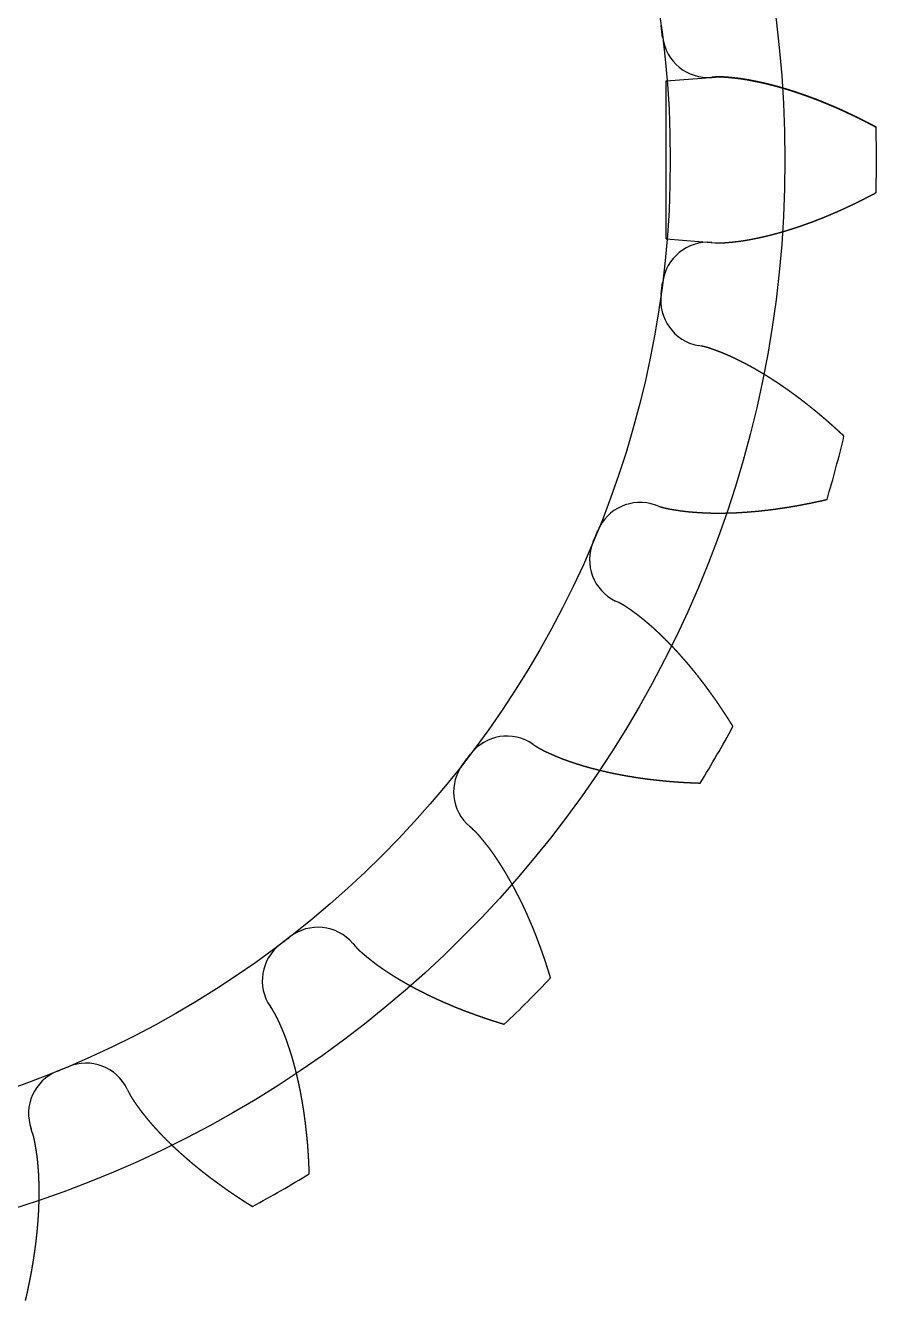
# Model space of a CAD drawing. Header units: millimetres. Extents: x -13 to 13, y -13 to 13.
# Drawn here: x 3.71 to 13, y -12.46 to 1.47 of the extents above; entities that cross this region are included whole.
import ezdxf

# ---------------------------------------------------------------- set-up
doc = ezdxf.new("R2010")
doc.units = ezdxf.units.MM
doc.header["$MEASUREMENT"] = 0
for name, color, linetype in [('aasdasdasd v1_Sketch1', 7, 'Continuous'), ('Spur Gear (24 teeth)_Sketch1', 7, 'Continuous'), ('Spur Gear (24 teeth)_Sketch2', 7, 'Continuous'), ('Spur Gear (24 teeth)_Sketch3', 7, 'Continuous')]:
    doc.layers.add(name, color=color, linetype=linetype)

# ---------------------------------------------------------------- blocks, each defined once
blk = doc.blocks.new('SpurGear(24teeth)')
at = {"layer": 'Spur Gear (24 teeth)_Sketch1'}
blk.add_circle((0, 0), 1.0749, dxfattribs=at)
at = {"layer": 'Spur Gear (24 teeth)_Sketch2'}
for p, q in [((1.0705, 0.0863), (1.124, 0.0905)), ((1.0705, -0.0863), (1.0705, 0.0863)), ((1.0705, -0.0863), (1.124, -0.0905))]:
    blk.add_line(p, q, dxfattribs=at)
blk.add_arc((0, 0), 1.3, 358.4232, 1.5768, dxfattribs=at)
for points in [[(1.124, 0.0905), (1.1245, 0.0906), (1.1255, 0.0906), (1.127, 0.0907), (1.129, 0.0907), (1.1315, 0.0906), (1.134, 0.0905), (1.1366, 0.0903), (1.1391, 0.0901), (1.1416, 0.0898), (1.1441, 0.0896), (1.1466, 0.0893), (1.1492, 0.089), (1.1517, 0.0887), (1.1542, 0.0883), (1.1567, 0.0879), (1.1593, 0.0875), (1.1618, 0.087), (1.1643, 0.0865), (1.1668, 0.086), (1.1694, 0.0855), (1.1719, 0.085), (1.1744, 0.0844), (1.177, 0.0839), (1.1795, 0.0833), (1.182, 0.0827), (1.1845, 0.082), (1.1871, 0.0814), (1.1896, 0.0807), (1.1921, 0.08), (1.1946, 0.0793), (1.1971, 0.0786), (1.1997, 0.0778), (1.2022, 0.0771), (1.2047, 0.0763), (1.2072, 0.0755), (1.2098, 0.0747), (1.2123, 0.0739), (1.2148, 0.073), (1.2173, 0.0722), (1.2198, 0.0713), (1.2223, 0.0704), (1.2248, 0.0695), (1.2274, 0.0686), (1.2299, 0.0676), (1.2324, 0.0667), (1.2349, 0.0657), (1.2374, 0.0648), (1.2399, 0.0638), (1.2424, 0.0628), (1.2449, 0.0617), (1.2474, 0.0607), (1.2499, 0.0596), (1.2524, 0.0586), (1.2549, 0.0575), (1.2574, 0.0564), (1.2599, 0.0553), (1.2624, 0.0542), (1.2649, 0.053), (1.2673, 0.0519), (1.2698, 0.0507), (1.2723, 0.0496), (1.2748, 0.0484), (1.2773, 0.0472), (1.2798, 0.046), (1.2822, 0.0447), (1.2847, 0.0435), (1.2872, 0.0422), (1.2896, 0.041), (1.2921, 0.0397), (1.2946, 0.0384), (1.2966, 0.0374), (1.298, 0.0366), (1.299, 0.036), (1.2995, 0.0358)], [(1.124, -0.0905), (1.1245, -0.0906), (1.1255, -0.0906), (1.127, -0.0907), (1.129, -0.0907), (1.1315, -0.0906), (1.134, -0.0905), (1.1366, -0.0903), (1.1391, -0.0901), (1.1416, -0.0898), (1.1441, -0.0896), (1.1466, -0.0893), (1.1492, -0.089), (1.1517, -0.0887), (1.1542, -0.0883), (1.1567, -0.0879), (1.1593, -0.0875), (1.1618, -0.087), (1.1643, -0.0865), (1.1668, -0.086), (1.1694, -0.0855), (1.1719, -0.085), (1.1744, -0.0844), (1.177, -0.0839), (1.1795, -0.0833), (1.182, -0.0827), (1.1845, -0.082), (1.1871, -0.0814), (1.1896, -0.0807), (1.1921, -0.08), (1.1946, -0.0793), (1.1971, -0.0786), (1.1997, -0.0778), (1.2022, -0.0771), (1.2047, -0.0763), (1.2072, -0.0755), (1.2098, -0.0747), (1.2123, -0.0739), (1.2148, -0.073), (1.2173, -0.0722), (1.2198, -0.0713), (1.2223, -0.0704), (1.2248, -0.0695), (1.2274, -0.0686), (1.2299, -0.0676), (1.2324, -0.0667), (1.2349, -0.0657), (1.2374, -0.0648), (1.2399, -0.0638), (1.2424, -0.0628), (1.2449, -0.0617), (1.2474, -0.0607), (1.2499, -0.0596), (1.2524, -0.0586), (1.2549, -0.0575), (1.2574, -0.0564), (1.2599, -0.0553), (1.2624, -0.0542), (1.2649, -0.053), (1.2673, -0.0519), (1.2698, -0.0507), (1.2723, -0.0496), (1.2748, -0.0484), (1.2773, -0.0472), (1.2798, -0.046), (1.2822, -0.0447), (1.2847, -0.0435), (1.2872, -0.0422), (1.2896, -0.041), (1.2921, -0.0397), (1.2946, -0.0384), (1.2966, -0.0374), (1.298, -0.0366), (1.299, -0.036), (1.2995, -0.0358)]]:
    blk.add_open_spline(points, degree=5, dxfattribs=at)
at = {"layer": 'Spur Gear (24 teeth)_Sketch3'}
blk.add_circle((0, 0), 1.2, dxfattribs=at)
blk = doc.blocks.new('engrenagemv1')
blk.add_blockref('SpurGear(24teeth)', (0, 0))

msp = doc.modelspace()

# ---------------------------------------------------------------- linework, layer by layer
at = {"layer": 'aasdasdasd v1_Sketch1'}
for p, q in [((11.24, 0.905, 12.7), (11.201, 0.902, 12.7)), ((11.24, 0.905, 12.7), (11.201, 0.902, 12.7)), ((11.201, -0.902, 12.7), (11.24, -0.905, 12.7)), ((11.201, -0.902, 12.7), (11.24, -0.905, 12.7)), ((11.091, -2.035, 12.7), (11.053, -2.028, 12.7)), ((11.091, -2.035, 12.7), (11.053, -2.028, 12.7)), ((10.586, -3.77, 12.7), (10.623, -3.783, 12.7)), ((10.586, -3.77, 12.7), (10.623, -3.783, 12.7)), ((10.187, -4.836, 12.7), (10.151, -4.819, 12.7)), ((10.187, -4.836, 12.7), (10.151, -4.819, 12.7)), ((9.249, -6.382, 12.7), (9.281, -6.404, 12.7)), ((9.249, -6.382, 12.7), (9.281, -6.404, 12.7)), ((8.588, -7.308, 12.7), (8.558, -7.283, 12.7)), ((8.588, -7.308, 12.7), (8.558, -7.283, 12.7)), ((7.283, -8.558, 12.7), (7.308, -8.588, 12.7)), ((7.283, -8.558, 12.7), (7.308, -8.588, 12.7)), ((6.404, -9.281, 12.7), (6.382, -9.249, 12.7)), ((6.404, -9.281, 12.7), (6.382, -9.249, 12.7)), ((4.819, -10.151, 12.7), (4.836, -10.187, 12.7)), ((4.819, -10.151, 12.7), (4.836, -10.187, 12.7)), ((3.783, -10.623, 12.7), (3.77, -10.586, 12.7)), ((3.783, -10.623, 12.7), (3.77, -10.586, 12.7))]:
    msp.add_line(p, q, dxfattribs=at)
for centre, radius, start, end in [((0, 0, 12.7), 10.749, 7.1518, 7.8482), ((0, 0, 12.7), 10.749, 7.1518, 7.8482), ((11.162, 1.4, 12.7), 0.5, 187.1518, 274.5186), ((11.162, 1.4, 12.7), 0.5, 187.1518, 274.5186), ((0, 0, 12.7), 13, 358.4232, 1.5768), ((0, 0, 12.7), 13, 358.4232, 1.5768), ((11.162, -1.4, 12.7), 0.5, 85.4814, 172.8482), ((11.162, -1.4, 12.7), 0.5, 85.4814, 172.8482), ((0, 0, 12.7), 10.749, 352.1518, 352.8482), ((0, 0, 12.7), 10.749, 352.1518, 352.8482), ((11.144, -1.536, 12.7), 0.5, 172.1518, 259.5186), ((11.144, -1.536, 12.7), 0.5, 172.1518, 259.5186), ((0, 0, 12.7), 13, 343.4232, 346.5768), ((0, 0, 12.7), 13, 343.4232, 346.5768), ((10.419, -4.242, 12.7), 0.5, 70.4814, 157.8482), ((10.419, -4.242, 12.7), 0.5, 70.4814, 157.8482), ((10.367, -4.368, 12.7), 0.5, 157.1518, 244.5186), ((10.367, -4.368, 12.7), 0.5, 157.1518, 244.5186), ((0, 0, 12.7), 10.749, 337.1518, 337.8482), ((0, 0, 12.7), 10.749, 337.1518, 337.8482), ((0, 0, 12.7), 13, 328.4232, 331.5768), ((0, 0, 12.7), 13, 328.4232, 331.5768), ((8.966, -6.794, 12.7), 0.5, 55.4814, 142.8482), ((8.966, -6.794, 12.7), 0.5, 55.4814, 142.8482), ((0, 0, 12.7), 10.749, 322.1518, 322.8482), ((0, 0, 12.7), 10.749, 322.1518, 322.8482), ((8.883, -6.902, 12.7), 0.5, 142.1518, 229.5186), ((8.883, -6.902, 12.7), 0.5, 142.1518, 229.5186), ((0, 0, 12.7), 10.749, 307.1518, 307.8482), ((0, 0, 12.7), 10.749, 307.1518, 307.8482), ((6.902, -8.883, 12.7), 0.5, 40.4814, 127.8482), ((6.902, -8.883, 12.7), 0.5, 40.4814, 127.8482), ((6.794, -8.966, 12.7), 0.5, 127.1518, 214.5186), ((6.794, -8.966, 12.7), 0.5, 127.1518, 214.5186), ((0, 0, 12.7), 13, 313.4232, 316.5768), ((0, 0, 12.7), 13, 313.4232, 316.5768), ((4.368, -10.367, 12.7), 0.5, 25.4814, 112.8482), ((4.368, -10.367, 12.7), 0.5, 25.4814, 112.8482), ((4.242, -10.419, 12.7), 0.5, 112.1518, 199.5186), ((4.242, -10.419, 12.7), 0.5, 112.1518, 199.5186), ((0, 0, 12.7), 10.749, 292.1518, 292.8482), ((0, 0, 12.7), 10.749, 292.1518, 292.8482), ((0, 0, 12.7), 13, 298.4232, 301.5768), ((0, 0, 12.7), 13, 298.4232, 301.5768)]:
    msp.add_arc(centre, radius, start, end, dxfattribs=at)
for points in [[(12.995, 0.358, 12.7), (12.99, 0.36, 12.7), (12.98, 0.366, 12.7), (12.966, 0.374, 12.7), (12.946, 0.384, 12.7), (12.921, 0.397, 12.7), (12.896, 0.41, 12.7), (12.872, 0.422, 12.7), (12.847, 0.435, 12.7), (12.822, 0.447, 12.7), (12.798, 0.46, 12.7), (12.773, 0.472, 12.7), (12.748, 0.484, 12.7), (12.723, 0.496, 12.7), (12.698, 0.507, 12.7), (12.673, 0.519, 12.7), (12.649, 0.53, 12.7), (12.624, 0.542, 12.7), (12.599, 0.553, 12.7), (12.574, 0.564, 12.7), (12.549, 0.575, 12.7), (12.524, 0.586, 12.7), (12.499, 0.596, 12.7), (12.474, 0.607, 12.7), (12.449, 0.617, 12.7), (12.424, 0.628, 12.7), (12.399, 0.638, 12.7), (12.374, 0.648, 12.7), (12.349, 0.657, 12.7), (12.324, 0.667, 12.7), (12.299, 0.676, 12.7), (12.274, 0.686, 12.7), (12.248, 0.695, 12.7), (12.223, 0.704, 12.7), (12.198, 0.713, 12.7), (12.173, 0.722, 12.7), (12.148, 0.73, 12.7), (12.123, 0.739, 12.7), (12.098, 0.747, 12.7), (12.072, 0.755, 12.7), (12.047, 0.763, 12.7), (12.022, 0.771, 12.7), (11.997, 0.778, 12.7), (11.971, 0.786, 12.7), (11.946, 0.793, 12.7), (11.921, 0.8, 12.7), (11.896, 0.807, 12.7), (11.871, 0.814, 12.7), (11.845, 0.82, 12.7), (11.82, 0.827, 12.7), (11.795, 0.833, 12.7), (11.77, 0.839, 12.7), (11.744, 0.844, 12.7), (11.719, 0.85, 12.7), (11.694, 0.855, 12.7), (11.668, 0.86, 12.7), (11.643, 0.865, 12.7), (11.618, 0.87, 12.7), (11.593, 0.875, 12.7), (11.567, 0.879, 12.7), (11.542, 0.883, 12.7), (11.517, 0.887, 12.7), (11.492, 0.89, 12.7), (11.466, 0.893, 12.7), (11.441, 0.896, 12.7), (11.416, 0.898, 12.7), (11.391, 0.901, 12.7), (11.366, 0.903, 12.7), (11.34, 0.905, 12.7), (11.315, 0.906, 12.7), (11.29, 0.907, 12.7), (11.27, 0.907, 12.7), (11.255, 0.906, 12.7), (11.245, 0.906, 12.7), (11.24, 0.905, 12.7)], [(12.995, 0.358, 12.7), (12.99, 0.36, 12.7), (12.98, 0.366, 12.7), (12.966, 0.374, 12.7), (12.946, 0.384, 12.7), (12.921, 0.397, 12.7), (12.896, 0.41, 12.7), (12.872, 0.422, 12.7), (12.847, 0.435, 12.7), (12.822, 0.447, 12.7), (12.798, 0.46, 12.7), (12.773, 0.472, 12.7), (12.748, 0.484, 12.7), (12.723, 0.496, 12.7), (12.698, 0.507, 12.7), (12.673, 0.519, 12.7), (12.649, 0.53, 12.7), (12.624, 0.542, 12.7), (12.599, 0.553, 12.7), (12.574, 0.564, 12.7), (12.549, 0.575, 12.7), (12.524, 0.586, 12.7), (12.499, 0.596, 12.7), (12.474, 0.607, 12.7), (12.449, 0.617, 12.7), (12.424, 0.628, 12.7), (12.399, 0.638, 12.7), (12.374, 0.648, 12.7), (12.349, 0.657, 12.7), (12.324, 0.667, 12.7), (12.299, 0.676, 12.7), (12.274, 0.686, 12.7), (12.248, 0.695, 12.7), (12.223, 0.704, 12.7), (12.198, 0.713, 12.7), (12.173, 0.722, 12.7), (12.148, 0.73, 12.7), (12.123, 0.739, 12.7), (12.098, 0.747, 12.7), (12.072, 0.755, 12.7), (12.047, 0.763, 12.7), (12.022, 0.771, 12.7), (11.997, 0.778, 12.7), (11.971, 0.786, 12.7), (11.946, 0.793, 12.7), (11.921, 0.8, 12.7), (11.896, 0.807, 12.7), (11.871, 0.814, 12.7), (11.845, 0.82, 12.7), (11.82, 0.827, 12.7), (11.795, 0.833, 12.7), (11.77, 0.839, 12.7), (11.744, 0.844, 12.7), (11.719, 0.85, 12.7), (11.694, 0.855, 12.7), (11.668, 0.86, 12.7), (11.643, 0.865, 12.7), (11.618, 0.87, 12.7), (11.593, 0.875, 12.7), (11.567, 0.879, 12.7), (11.542, 0.883, 12.7), (11.517, 0.887, 12.7), (11.492, 0.89, 12.7), (11.466, 0.893, 12.7), (11.441, 0.896, 12.7), (11.416, 0.898, 12.7), (11.391, 0.901, 12.7), (11.366, 0.903, 12.7), (11.34, 0.905, 12.7), (11.315, 0.906, 12.7), (11.29, 0.907, 12.7), (11.27, 0.907, 12.7), (11.255, 0.906, 12.7), (11.245, 0.906, 12.7), (11.24, 0.905, 12.7)], [(11.24, -0.905, 12.7), (11.245, -0.906, 12.7), (11.255, -0.906, 12.7), (11.27, -0.907, 12.7), (11.29, -0.907, 12.7), (11.315, -0.906, 12.7), (11.34, -0.905, 12.7), (11.366, -0.903, 12.7), (11.391, -0.901, 12.7), (11.416, -0.898, 12.7), (11.441, -0.896, 12.7), (11.466, -0.893, 12.7), (11.492, -0.89, 12.7), (11.517, -0.887, 12.7), (11.542, -0.883, 12.7), (11.567, -0.879, 12.7), (11.593, -0.875, 12.7), (11.618, -0.87, 12.7), (11.643, -0.865, 12.7), (11.668, -0.86, 12.7), (11.694, -0.855, 12.7), (11.719, -0.85, 12.7), (11.744, -0.844, 12.7), (11.77, -0.839, 12.7), (11.795, -0.833, 12.7), (11.82, -0.827, 12.7), (11.845, -0.82, 12.7), (11.871, -0.814, 12.7), (11.896, -0.807, 12.7), (11.921, -0.8, 12.7), (11.946, -0.793, 12.7), (11.971, -0.786, 12.7), (11.997, -0.778, 12.7), (12.022, -0.771, 12.7), (12.047, -0.763, 12.7), (12.072, -0.755, 12.7), (12.098, -0.747, 12.7), (12.123, -0.739, 12.7), (12.148, -0.73, 12.7), (12.173, -0.722, 12.7), (12.198, -0.713, 12.7), (12.223, -0.704, 12.7), (12.248, -0.695, 12.7), (12.274, -0.686, 12.7), (12.299, -0.676, 12.7), (12.324, -0.667, 12.7), (12.349, -0.657, 12.7), (12.374, -0.648, 12.7), (12.399, -0.638, 12.7), (12.424, -0.628, 12.7), (12.449, -0.617, 12.7), (12.474, -0.607, 12.7), (12.499, -0.596, 12.7), (12.524, -0.586, 12.7), (12.549, -0.575, 12.7), (12.574, -0.564, 12.7), (12.599, -0.553, 12.7), (12.624, -0.542, 12.7), (12.649, -0.53, 12.7), (12.673, -0.519, 12.7), (12.698, -0.507, 12.7), (12.723, -0.496, 12.7), (12.748, -0.484, 12.7), (12.773, -0.472, 12.7), (12.798, -0.46, 12.7), (12.822, -0.447, 12.7), (12.847, -0.435, 12.7), (12.872, -0.422, 12.7), (12.896, -0.41, 12.7), (12.921, -0.397, 12.7), (12.946, -0.384, 12.7), (12.966, -0.374, 12.7), (12.98, -0.366, 12.7), (12.99, -0.36, 12.7), (12.995, -0.358, 12.7)], [(11.24, -0.905, 12.7), (11.245, -0.906, 12.7), (11.255, -0.906, 12.7), (11.27, -0.907, 12.7), (11.29, -0.907, 12.7), (11.315, -0.906, 12.7), (11.34, -0.905, 12.7), (11.366, -0.903, 12.7), (11.391, -0.901, 12.7), (11.416, -0.898, 12.7), (11.441, -0.896, 12.7), (11.466, -0.893, 12.7), (11.492, -0.89, 12.7), (11.517, -0.887, 12.7), (11.542, -0.883, 12.7), (11.567, -0.879, 12.7), (11.593, -0.875, 12.7), (11.618, -0.87, 12.7), (11.643, -0.865, 12.7), (11.668, -0.86, 12.7), (11.694, -0.855, 12.7), (11.719, -0.85, 12.7), (11.744, -0.844, 12.7), (11.77, -0.839, 12.7), (11.795, -0.833, 12.7), (11.82, -0.827, 12.7), (11.845, -0.82, 12.7), (11.871, -0.814, 12.7), (11.896, -0.807, 12.7), (11.921, -0.8, 12.7), (11.946, -0.793, 12.7), (11.971, -0.786, 12.7), (11.997, -0.778, 12.7), (12.022, -0.771, 12.7), (12.047, -0.763, 12.7), (12.072, -0.755, 12.7), (12.098, -0.747, 12.7), (12.123, -0.739, 12.7), (12.148, -0.73, 12.7), (12.173, -0.722, 12.7), (12.198, -0.713, 12.7), (12.223, -0.704, 12.7), (12.248, -0.695, 12.7), (12.274, -0.686, 12.7), (12.299, -0.676, 12.7), (12.324, -0.667, 12.7), (12.349, -0.657, 12.7), (12.374, -0.648, 12.7), (12.399, -0.638, 12.7), (12.424, -0.628, 12.7), (12.449, -0.617, 12.7), (12.474, -0.607, 12.7), (12.499, -0.596, 12.7), (12.524, -0.586, 12.7), (12.549, -0.575, 12.7), (12.574, -0.564, 12.7), (12.599, -0.553, 12.7), (12.624, -0.542, 12.7), (12.649, -0.53, 12.7), (12.673, -0.519, 12.7), (12.698, -0.507, 12.7), (12.723, -0.496, 12.7), (12.748, -0.484, 12.7), (12.773, -0.472, 12.7), (12.798, -0.46, 12.7), (12.822, -0.447, 12.7), (12.847, -0.435, 12.7), (12.872, -0.422, 12.7), (12.896, -0.41, 12.7), (12.921, -0.397, 12.7), (12.946, -0.384, 12.7), (12.966, -0.374, 12.7), (12.98, -0.366, 12.7), (12.99, -0.36, 12.7), (12.995, -0.358, 12.7)], [(12.645, -3.018, 12.7), (12.641, -3.014, 12.7), (12.633, -3.006, 12.7), (12.62, -2.995, 12.7), (12.604, -2.98, 12.7), (12.584, -2.961, 12.7), (12.563, -2.942, 12.7), (12.542, -2.924, 12.7), (12.522, -2.905, 12.7), (12.501, -2.887, 12.7), (12.48, -2.868, 12.7), (12.46, -2.85, 12.7), (12.439, -2.832, 12.7), (12.418, -2.814, 12.7), (12.397, -2.797, 12.7), (12.376, -2.779, 12.7), (12.355, -2.761, 12.7), (12.334, -2.744, 12.7), (12.313, -2.727, 12.7), (12.291, -2.71, 12.7), (12.27, -2.693, 12.7), (12.249, -2.676, 12.7), (12.227, -2.659, 12.7), (12.206, -2.642, 12.7), (12.185, -2.626, 12.7), (12.163, -2.609, 12.7), (12.141, -2.593, 12.7), (12.12, -2.577, 12.7), (12.098, -2.561, 12.7), (12.076, -2.545, 12.7), (12.055, -2.53, 12.7), (12.033, -2.514, 12.7), (12.011, -2.499, 12.7), (11.989, -2.484, 12.7), (11.967, -2.468, 12.7), (11.945, -2.454, 12.7), (11.923, -2.439, 12.7), (11.901, -2.424, 12.7), (11.879, -2.41, 12.7), (11.856, -2.395, 12.7), (11.834, -2.381, 12.7), (11.812, -2.367, 12.7), (11.789, -2.353, 12.7), (11.767, -2.34, 12.7), (11.744, -2.326, 12.7), (11.722, -2.313, 12.7), (11.699, -2.299, 12.7), (11.677, -2.286, 12.7), (11.654, -2.274, 12.7), (11.631, -2.261, 12.7), (11.608, -2.248, 12.7), (11.586, -2.236, 12.7), (11.563, -2.224, 12.7), (11.54, -2.212, 12.7), (11.517, -2.201, 12.7), (11.494, -2.189, 12.7), (11.47, -2.178, 12.7), (11.447, -2.167, 12.7), (11.424, -2.156, 12.7), (11.401, -2.145, 12.7), (11.377, -2.135, 12.7), (11.354, -2.124, 12.7), (11.33, -2.115, 12.7), (11.307, -2.105, 12.7), (11.283, -2.096, 12.7), (11.259, -2.087, 12.7), (11.236, -2.078, 12.7), (11.212, -2.07, 12.7), (11.188, -2.061, 12.7), (11.164, -2.053, 12.7), (11.14, -2.046, 12.7), (11.121, -2.041, 12.7), (11.106, -2.038, 12.7), (11.096, -2.036, 12.7), (11.091, -2.035, 12.7)], [(12.645, -3.018, 12.7), (12.641, -3.014, 12.7), (12.633, -3.006, 12.7), (12.62, -2.995, 12.7), (12.604, -2.98, 12.7), (12.584, -2.961, 12.7), (12.563, -2.942, 12.7), (12.542, -2.924, 12.7), (12.522, -2.905, 12.7), (12.501, -2.887, 12.7), (12.48, -2.868, 12.7), (12.46, -2.85, 12.7), (12.439, -2.832, 12.7), (12.418, -2.814, 12.7), (12.397, -2.797, 12.7), (12.376, -2.779, 12.7), (12.355, -2.761, 12.7), (12.334, -2.744, 12.7), (12.313, -2.727, 12.7), (12.291, -2.71, 12.7), (12.27, -2.693, 12.7), (12.249, -2.676, 12.7), (12.227, -2.659, 12.7), (12.206, -2.642, 12.7), (12.185, -2.626, 12.7), (12.163, -2.609, 12.7), (12.141, -2.593, 12.7), (12.12, -2.577, 12.7), (12.098, -2.561, 12.7), (12.076, -2.545, 12.7), (12.055, -2.53, 12.7), (12.033, -2.514, 12.7), (12.011, -2.499, 12.7), (11.989, -2.484, 12.7), (11.967, -2.468, 12.7), (11.945, -2.454, 12.7), (11.923, -2.439, 12.7), (11.901, -2.424, 12.7), (11.879, -2.41, 12.7), (11.856, -2.395, 12.7), (11.834, -2.381, 12.7), (11.812, -2.367, 12.7), (11.789, -2.353, 12.7), (11.767, -2.34, 12.7), (11.744, -2.326, 12.7), (11.722, -2.313, 12.7), (11.699, -2.299, 12.7), (11.677, -2.286, 12.7), (11.654, -2.274, 12.7), (11.631, -2.261, 12.7), (11.608, -2.248, 12.7), (11.586, -2.236, 12.7), (11.563, -2.224, 12.7), (11.54, -2.212, 12.7), (11.517, -2.201, 12.7), (11.494, -2.189, 12.7), (11.47, -2.178, 12.7), (11.447, -2.167, 12.7), (11.424, -2.156, 12.7), (11.401, -2.145, 12.7), (11.377, -2.135, 12.7), (11.354, -2.124, 12.7), (11.33, -2.115, 12.7), (11.307, -2.105, 12.7), (11.283, -2.096, 12.7), (11.259, -2.087, 12.7), (11.236, -2.078, 12.7), (11.212, -2.07, 12.7), (11.188, -2.061, 12.7), (11.164, -2.053, 12.7), (11.14, -2.046, 12.7), (11.121, -2.041, 12.7), (11.106, -2.038, 12.7), (11.096, -2.036, 12.7), (11.091, -2.035, 12.7)], [(10.623, -3.783, 12.7), (10.627, -3.785, 12.7), (10.637, -3.788, 12.7), (10.651, -3.793, 12.7), (10.671, -3.798, 12.7), (10.695, -3.804, 12.7), (10.72, -3.809, 12.7), (10.745, -3.814, 12.7), (10.77, -3.818, 12.7), (10.794, -3.822, 12.7), (10.82, -3.826, 12.7), (10.845, -3.83, 12.7), (10.87, -3.834, 12.7), (10.895, -3.837, 12.7), (10.92, -3.84, 12.7), (10.946, -3.843, 12.7), (10.971, -3.845, 12.7), (10.997, -3.847, 12.7), (11.023, -3.849, 12.7), (11.048, -3.851, 12.7), (11.074, -3.853, 12.7), (11.1, -3.854, 12.7), (11.126, -3.855, 12.7), (11.151, -3.856, 12.7), (11.177, -3.857, 12.7), (11.203, -3.858, 12.7), (11.229, -3.858, 12.7), (11.255, -3.858, 12.7), (11.282, -3.858, 12.7), (11.308, -3.858, 12.7), (11.334, -3.858, 12.7), (11.36, -3.857, 12.7), (11.386, -3.857, 12.7), (11.413, -3.856, 12.7), (11.439, -3.855, 12.7), (11.466, -3.854, 12.7), (11.492, -3.853, 12.7), (11.518, -3.851, 12.7), (11.545, -3.849, 12.7), (11.571, -3.848, 12.7), (11.598, -3.846, 12.7), (11.625, -3.844, 12.7), (11.651, -3.841, 12.7), (11.678, -3.839, 12.7), (11.704, -3.837, 12.7), (11.731, -3.834, 12.7), (11.758, -3.831, 12.7), (11.785, -3.828, 12.7), (11.811, -3.825, 12.7), (11.838, -3.822, 12.7), (11.865, -3.818, 12.7), (11.892, -3.815, 12.7), (11.919, -3.811, 12.7), (11.946, -3.807, 12.7), (11.973, -3.803, 12.7), (11.999, -3.799, 12.7), (12.026, -3.795, 12.7), (12.053, -3.791, 12.7), (12.08, -3.786, 12.7), (12.107, -3.781, 12.7), (12.134, -3.777, 12.7), (12.161, -3.772, 12.7), (12.188, -3.767, 12.7), (12.215, -3.761, 12.7), (12.243, -3.756, 12.7), (12.27, -3.751, 12.7), (12.297, -3.745, 12.7), (12.324, -3.739, 12.7), (12.351, -3.734, 12.7), (12.378, -3.728, 12.7), (12.405, -3.722, 12.7), (12.427, -3.717, 12.7), (12.443, -3.713, 12.7), (12.454, -3.71, 12.7), (12.46, -3.709, 12.7)], [(10.623, -3.783, 12.7), (10.627, -3.785, 12.7), (10.637, -3.788, 12.7), (10.651, -3.793, 12.7), (10.671, -3.798, 12.7), (10.695, -3.804, 12.7), (10.72, -3.809, 12.7), (10.745, -3.814, 12.7), (10.77, -3.818, 12.7), (10.794, -3.822, 12.7), (10.82, -3.826, 12.7), (10.845, -3.83, 12.7), (10.87, -3.834, 12.7), (10.895, -3.837, 12.7), (10.92, -3.84, 12.7), (10.946, -3.843, 12.7), (10.971, -3.845, 12.7), (10.997, -3.847, 12.7), (11.023, -3.849, 12.7), (11.048, -3.851, 12.7), (11.074, -3.853, 12.7), (11.1, -3.854, 12.7), (11.126, -3.855, 12.7), (11.151, -3.856, 12.7), (11.177, -3.857, 12.7), (11.203, -3.858, 12.7), (11.229, -3.858, 12.7), (11.255, -3.858, 12.7), (11.282, -3.858, 12.7), (11.308, -3.858, 12.7), (11.334, -3.858, 12.7), (11.36, -3.857, 12.7), (11.386, -3.857, 12.7), (11.413, -3.856, 12.7), (11.439, -3.855, 12.7), (11.466, -3.854, 12.7), (11.492, -3.853, 12.7), (11.518, -3.851, 12.7), (11.545, -3.849, 12.7), (11.571, -3.848, 12.7), (11.598, -3.846, 12.7), (11.625, -3.844, 12.7), (11.651, -3.841, 12.7), (11.678, -3.839, 12.7), (11.704, -3.837, 12.7), (11.731, -3.834, 12.7), (11.758, -3.831, 12.7), (11.785, -3.828, 12.7), (11.811, -3.825, 12.7), (11.838, -3.822, 12.7), (11.865, -3.818, 12.7), (11.892, -3.815, 12.7), (11.919, -3.811, 12.7), (11.946, -3.807, 12.7), (11.973, -3.803, 12.7), (11.999, -3.799, 12.7), (12.026, -3.795, 12.7), (12.053, -3.791, 12.7), (12.08, -3.786, 12.7), (12.107, -3.781, 12.7), (12.134, -3.777, 12.7), (12.161, -3.772, 12.7), (12.188, -3.767, 12.7), (12.215, -3.761, 12.7), (12.243, -3.756, 12.7), (12.27, -3.751, 12.7), (12.297, -3.745, 12.7), (12.324, -3.739, 12.7), (12.351, -3.734, 12.7), (12.378, -3.728, 12.7), (12.405, -3.722, 12.7), (12.427, -3.717, 12.7), (12.443, -3.713, 12.7), (12.454, -3.71, 12.7), (12.46, -3.709, 12.7)], [(11.433, -6.188, 12.7), (11.43, -6.183, 12.7), (11.424, -6.173, 12.7), (11.415, -6.159, 12.7), (11.403, -6.14, 12.7), (11.389, -6.117, 12.7), (11.374, -6.093, 12.7), (11.358, -6.07, 12.7), (11.343, -6.047, 12.7), (11.328, -6.024, 12.7), (11.313, -6.001, 12.7), (11.297, -5.978, 12.7), (11.282, -5.955, 12.7), (11.266, -5.932, 12.7), (11.251, -5.91, 12.7), (11.235, -5.887, 12.7), (11.219, -5.865, 12.7), (11.203, -5.843, 12.7), (11.187, -5.821, 12.7), (11.171, -5.798, 12.7), (11.155, -5.777, 12.7), (11.139, -5.755, 12.7), (11.123, -5.733, 12.7), (11.106, -5.711, 12.7), (11.09, -5.69, 12.7), (11.073, -5.669, 12.7), (11.057, -5.647, 12.7), (11.04, -5.626, 12.7), (11.023, -5.605, 12.7), (11.006, -5.584, 12.7), (10.989, -5.563, 12.7), (10.972, -5.543, 12.7), (10.955, -5.522, 12.7), (10.938, -5.502, 12.7), (10.92, -5.482, 12.7), (10.903, -5.462, 12.7), (10.885, -5.442, 12.7), (10.868, -5.422, 12.7), (10.85, -5.402, 12.7), (10.832, -5.382, 12.7), (10.815, -5.363, 12.7), (10.797, -5.344, 12.7), (10.779, -5.324, 12.7), (10.76, -5.305, 12.7), (10.742, -5.286, 12.7), (10.724, -5.268, 12.7), (10.706, -5.249, 12.7), (10.687, -5.231, 12.7), (10.668, -5.212, 12.7), (10.65, -5.194, 12.7), (10.631, -5.176, 12.7), (10.612, -5.159, 12.7), (10.593, -5.141, 12.7), (10.574, -5.123, 12.7), (10.555, -5.106, 12.7), (10.535, -5.089, 12.7), (10.516, -5.072, 12.7), (10.496, -5.056, 12.7), (10.477, -5.039, 12.7), (10.457, -5.023, 12.7), (10.437, -5.007, 12.7), (10.417, -4.991, 12.7), (10.397, -4.975, 12.7), (10.377, -4.96, 12.7), (10.356, -4.945, 12.7), (10.336, -4.93, 12.7), (10.315, -4.915, 12.7), (10.294, -4.901, 12.7), (10.273, -4.887, 12.7), (10.252, -4.873, 12.7), (10.231, -4.86, 12.7), (10.214, -4.85, 12.7), (10.2, -4.843, 12.7), (10.191, -4.838, 12.7), (10.187, -4.836, 12.7)], [(11.433, -6.188, 12.7), (11.43, -6.183, 12.7), (11.424, -6.173, 12.7), (11.415, -6.159, 12.7), (11.403, -6.14, 12.7), (11.389, -6.117, 12.7), (11.374, -6.093, 12.7), (11.358, -6.07, 12.7), (11.343, -6.047, 12.7), (11.328, -6.024, 12.7), (11.313, -6.001, 12.7), (11.297, -5.978, 12.7), (11.282, -5.955, 12.7), (11.266, -5.932, 12.7), (11.251, -5.91, 12.7), (11.235, -5.887, 12.7), (11.219, -5.865, 12.7), (11.203, -5.843, 12.7), (11.187, -5.821, 12.7), (11.171, -5.798, 12.7), (11.155, -5.777, 12.7), (11.139, -5.755, 12.7), (11.123, -5.733, 12.7), (11.106, -5.711, 12.7), (11.09, -5.69, 12.7), (11.073, -5.669, 12.7), (11.057, -5.647, 12.7), (11.04, -5.626, 12.7), (11.023, -5.605, 12.7), (11.006, -5.584, 12.7), (10.989, -5.563, 12.7), (10.972, -5.543, 12.7), (10.955, -5.522, 12.7), (10.938, -5.502, 12.7), (10.92, -5.482, 12.7), (10.903, -5.462, 12.7), (10.885, -5.442, 12.7), (10.868, -5.422, 12.7), (10.85, -5.402, 12.7), (10.832, -5.382, 12.7), (10.815, -5.363, 12.7), (10.797, -5.344, 12.7), (10.779, -5.324, 12.7), (10.76, -5.305, 12.7), (10.742, -5.286, 12.7), (10.724, -5.268, 12.7), (10.706, -5.249, 12.7), (10.687, -5.231, 12.7), (10.668, -5.212, 12.7), (10.65, -5.194, 12.7), (10.631, -5.176, 12.7), (10.612, -5.159, 12.7), (10.593, -5.141, 12.7), (10.574, -5.123, 12.7), (10.555, -5.106, 12.7), (10.535, -5.089, 12.7), (10.516, -5.072, 12.7), (10.496, -5.056, 12.7), (10.477, -5.039, 12.7), (10.457, -5.023, 12.7), (10.437, -5.007, 12.7), (10.417, -4.991, 12.7), (10.397, -4.975, 12.7), (10.377, -4.96, 12.7), (10.356, -4.945, 12.7), (10.336, -4.93, 12.7), (10.315, -4.915, 12.7), (10.294, -4.901, 12.7), (10.273, -4.887, 12.7), (10.252, -4.873, 12.7), (10.231, -4.86, 12.7), (10.214, -4.85, 12.7), (10.2, -4.843, 12.7), (10.191, -4.838, 12.7), (10.187, -4.836, 12.7)], [(9.281, -6.404, 12.7), (9.286, -6.407, 12.7), (9.294, -6.412, 12.7), (9.307, -6.42, 12.7), (9.324, -6.43, 12.7), (9.346, -6.442, 12.7), (9.369, -6.454, 12.7), (9.391, -6.465, 12.7), (9.414, -6.475, 12.7), (9.437, -6.486, 12.7), (9.461, -6.496, 12.7), (9.484, -6.507, 12.7), (9.507, -6.517, 12.7), (9.531, -6.526, 12.7), (9.554, -6.536, 12.7), (9.578, -6.545, 12.7), (9.602, -6.554, 12.7), (9.626, -6.562, 12.7), (9.651, -6.571, 12.7), (9.675, -6.579, 12.7), (9.699, -6.587, 12.7), (9.724, -6.596, 12.7), (9.749, -6.603, 12.7), (9.773, -6.611, 12.7), (9.798, -6.619, 12.7), (9.823, -6.626, 12.7), (9.848, -6.633, 12.7), (9.873, -6.64, 12.7), (9.899, -6.647, 12.7), (9.924, -6.653, 12.7), (9.949, -6.66, 12.7), (9.975, -6.666, 12.7), (10, -6.672, 12.7), (10.026, -6.678, 12.7), (10.052, -6.684, 12.7), (10.077, -6.69, 12.7), (10.103, -6.696, 12.7), (10.129, -6.701, 12.7), (10.155, -6.706, 12.7), (10.181, -6.711, 12.7), (10.207, -6.717, 12.7), (10.234, -6.721, 12.7), (10.26, -6.726, 12.7), (10.286, -6.731, 12.7), (10.313, -6.735, 12.7), (10.339, -6.739, 12.7), (10.366, -6.744, 12.7), (10.392, -6.748, 12.7), (10.419, -6.752, 12.7), (10.446, -6.755, 12.7), (10.472, -6.759, 12.7), (10.499, -6.763, 12.7), (10.526, -6.766, 12.7), (10.553, -6.769, 12.7), (10.58, -6.772, 12.7), (10.607, -6.775, 12.7), (10.634, -6.778, 12.7), (10.662, -6.781, 12.7), (10.689, -6.784, 12.7), (10.716, -6.786, 12.7), (10.743, -6.789, 12.7), (10.771, -6.791, 12.7), (10.798, -6.793, 12.7), (10.826, -6.795, 12.7), (10.853, -6.797, 12.7), (10.881, -6.799, 12.7), (10.908, -6.8, 12.7), (10.936, -6.802, 12.7), (10.964, -6.803, 12.7), (10.992, -6.804, 12.7), (11.019, -6.805, 12.7), (11.042, -6.806, 12.7), (11.058, -6.807, 12.7), (11.07, -6.807, 12.7), (11.075, -6.807, 12.7)], [(9.281, -6.404, 12.7), (9.286, -6.407, 12.7), (9.294, -6.412, 12.7), (9.307, -6.42, 12.7), (9.324, -6.43, 12.7), (9.346, -6.442, 12.7), (9.369, -6.454, 12.7), (9.391, -6.465, 12.7), (9.414, -6.475, 12.7), (9.437, -6.486, 12.7), (9.461, -6.496, 12.7), (9.484, -6.507, 12.7), (9.507, -6.517, 12.7), (9.531, -6.526, 12.7), (9.554, -6.536, 12.7), (9.578, -6.545, 12.7), (9.602, -6.554, 12.7), (9.626, -6.562, 12.7), (9.651, -6.571, 12.7), (9.675, -6.579, 12.7), (9.699, -6.587, 12.7), (9.724, -6.596, 12.7), (9.749, -6.603, 12.7), (9.773, -6.611, 12.7), (9.798, -6.619, 12.7), (9.823, -6.626, 12.7), (9.848, -6.633, 12.7), (9.873, -6.64, 12.7), (9.899, -6.647, 12.7), (9.924, -6.653, 12.7), (9.949, -6.66, 12.7), (9.975, -6.666, 12.7), (10, -6.672, 12.7), (10.026, -6.678, 12.7), (10.052, -6.684, 12.7), (10.077, -6.69, 12.7), (10.103, -6.696, 12.7), (10.129, -6.701, 12.7), (10.155, -6.706, 12.7), (10.181, -6.711, 12.7), (10.207, -6.717, 12.7), (10.234, -6.721, 12.7), (10.26, -6.726, 12.7), (10.286, -6.731, 12.7), (10.313, -6.735, 12.7), (10.339, -6.739, 12.7), (10.366, -6.744, 12.7), (10.392, -6.748, 12.7), (10.419, -6.752, 12.7), (10.446, -6.755, 12.7), (10.472, -6.759, 12.7), (10.499, -6.763, 12.7), (10.526, -6.766, 12.7), (10.553, -6.769, 12.7), (10.58, -6.772, 12.7), (10.607, -6.775, 12.7), (10.634, -6.778, 12.7), (10.662, -6.781, 12.7), (10.689, -6.784, 12.7), (10.716, -6.786, 12.7), (10.743, -6.789, 12.7), (10.771, -6.791, 12.7), (10.798, -6.793, 12.7), (10.826, -6.795, 12.7), (10.853, -6.797, 12.7), (10.881, -6.799, 12.7), (10.908, -6.8, 12.7), (10.936, -6.802, 12.7), (10.964, -6.803, 12.7), (10.992, -6.804, 12.7), (11.019, -6.805, 12.7), (11.042, -6.806, 12.7), (11.058, -6.807, 12.7), (11.07, -6.807, 12.7), (11.075, -6.807, 12.7)], [(9.442, -8.936, 12.7), (9.44, -8.931, 12.7), (9.437, -8.92, 12.7), (9.432, -8.904, 12.7), (9.426, -8.883, 12.7), (9.417, -8.856, 12.7), (9.409, -8.83, 12.7), (9.4, -8.803, 12.7), (9.392, -8.777, 12.7), (9.383, -8.75, 12.7), (9.374, -8.724, 12.7), (9.365, -8.698, 12.7), (9.356, -8.672, 12.7), (9.347, -8.646, 12.7), (9.338, -8.62, 12.7), (9.328, -8.595, 12.7), (9.319, -8.569, 12.7), (9.309, -8.543, 12.7), (9.3, -8.518, 12.7), (9.29, -8.492, 12.7), (9.28, -8.467, 12.7), (9.27, -8.442, 12.7), (9.26, -8.416, 12.7), (9.25, -8.391, 12.7), (9.239, -8.366, 12.7), (9.229, -8.341, 12.7), (9.218, -8.317, 12.7), (9.208, -8.292, 12.7), (9.197, -8.267, 12.7), (9.186, -8.243, 12.7), (9.175, -8.218, 12.7), (9.164, -8.194, 12.7), (9.152, -8.169, 12.7), (9.141, -8.145, 12.7), (9.13, -8.121, 12.7), (9.118, -8.097, 12.7), (9.106, -8.073, 12.7), (9.094, -8.05, 12.7), (9.082, -8.026, 12.7), (9.07, -8.003, 12.7), (9.058, -7.979, 12.7), (9.046, -7.956, 12.7), (9.033, -7.933, 12.7), (9.021, -7.91, 12.7), (9.008, -7.887, 12.7), (8.995, -7.864, 12.7), (8.982, -7.841, 12.7), (8.969, -7.818, 12.7), (8.956, -7.796, 12.7), (8.942, -7.774, 12.7), (8.929, -7.751, 12.7), (8.915, -7.729, 12.7), (8.901, -7.707, 12.7), (8.888, -7.686, 12.7), (8.873, -7.664, 12.7), (8.859, -7.643, 12.7), (8.845, -7.621, 12.7), (8.83, -7.6, 12.7), (8.816, -7.579, 12.7), (8.801, -7.558, 12.7), (8.786, -7.537, 12.7), (8.771, -7.517, 12.7), (8.755, -7.497, 12.7), (8.739, -7.477, 12.7), (8.723, -7.457, 12.7), (8.707, -7.437, 12.7), (8.691, -7.418, 12.7), (8.675, -7.398, 12.7), (8.659, -7.379, 12.7), (8.642, -7.36, 12.7), (8.625, -7.342, 12.7), (8.61, -7.328, 12.7), (8.599, -7.318, 12.7), (8.592, -7.311, 12.7), (8.588, -7.308, 12.7)], [(9.442, -8.936, 12.7), (9.44, -8.931, 12.7), (9.437, -8.92, 12.7), (9.432, -8.904, 12.7), (9.426, -8.883, 12.7), (9.417, -8.856, 12.7), (9.409, -8.83, 12.7), (9.4, -8.803, 12.7), (9.392, -8.777, 12.7), (9.383, -8.75, 12.7), (9.374, -8.724, 12.7), (9.365, -8.698, 12.7), (9.356, -8.672, 12.7), (9.347, -8.646, 12.7), (9.338, -8.62, 12.7), (9.328, -8.595, 12.7), (9.319, -8.569, 12.7), (9.309, -8.543, 12.7), (9.3, -8.518, 12.7), (9.29, -8.492, 12.7), (9.28, -8.467, 12.7), (9.27, -8.442, 12.7), (9.26, -8.416, 12.7), (9.25, -8.391, 12.7), (9.239, -8.366, 12.7), (9.229, -8.341, 12.7), (9.218, -8.317, 12.7), (9.208, -8.292, 12.7), (9.197, -8.267, 12.7), (9.186, -8.243, 12.7), (9.175, -8.218, 12.7), (9.164, -8.194, 12.7), (9.152, -8.169, 12.7), (9.141, -8.145, 12.7), (9.13, -8.121, 12.7), (9.118, -8.097, 12.7), (9.106, -8.073, 12.7), (9.094, -8.05, 12.7), (9.082, -8.026, 12.7), (9.07, -8.003, 12.7), (9.058, -7.979, 12.7), (9.046, -7.956, 12.7), (9.033, -7.933, 12.7), (9.021, -7.91, 12.7), (9.008, -7.887, 12.7), (8.995, -7.864, 12.7), (8.982, -7.841, 12.7), (8.969, -7.818, 12.7), (8.956, -7.796, 12.7), (8.942, -7.774, 12.7), (8.929, -7.751, 12.7), (8.915, -7.729, 12.7), (8.901, -7.707, 12.7), (8.888, -7.686, 12.7), (8.873, -7.664, 12.7), (8.859, -7.643, 12.7), (8.845, -7.621, 12.7), (8.83, -7.6, 12.7), (8.816, -7.579, 12.7), (8.801, -7.558, 12.7), (8.786, -7.537, 12.7), (8.771, -7.517, 12.7), (8.755, -7.497, 12.7), (8.739, -7.477, 12.7), (8.723, -7.457, 12.7), (8.707, -7.437, 12.7), (8.691, -7.418, 12.7), (8.675, -7.398, 12.7), (8.659, -7.379, 12.7), (8.642, -7.36, 12.7), (8.625, -7.342, 12.7), (8.61, -7.328, 12.7), (8.599, -7.318, 12.7), (8.592, -7.311, 12.7), (8.588, -7.308, 12.7)], [(7.308, -8.588, 12.7), (7.311, -8.592, 12.7), (7.318, -8.599, 12.7), (7.328, -8.61, 12.7), (7.342, -8.625, 12.7), (7.36, -8.642, 12.7), (7.379, -8.659, 12.7), (7.398, -8.675, 12.7), (7.418, -8.691, 12.7), (7.437, -8.707, 12.7), (7.457, -8.723, 12.7), (7.477, -8.739, 12.7), (7.497, -8.755, 12.7), (7.517, -8.771, 12.7), (7.537, -8.786, 12.7), (7.558, -8.801, 12.7), (7.579, -8.816, 12.7), (7.6, -8.83, 12.7), (7.621, -8.845, 12.7), (7.643, -8.859, 12.7), (7.664, -8.873, 12.7), (7.686, -8.888, 12.7), (7.707, -8.901, 12.7), (7.729, -8.915, 12.7), (7.751, -8.929, 12.7), (7.774, -8.942, 12.7), (7.796, -8.956, 12.7), (7.818, -8.969, 12.7), (7.841, -8.982, 12.7), (7.864, -8.995, 12.7), (7.887, -9.008, 12.7), (7.91, -9.021, 12.7), (7.933, -9.033, 12.7), (7.956, -9.046, 12.7), (7.979, -9.058, 12.7), (8.003, -9.07, 12.7), (8.026, -9.082, 12.7), (8.05, -9.094, 12.7), (8.073, -9.106, 12.7), (8.097, -9.118, 12.7), (8.121, -9.13, 12.7), (8.145, -9.141, 12.7), (8.169, -9.152, 12.7), (8.194, -9.164, 12.7), (8.218, -9.175, 12.7), (8.243, -9.186, 12.7), (8.267, -9.197, 12.7), (8.292, -9.208, 12.7), (8.317, -9.218, 12.7), (8.341, -9.229, 12.7), (8.366, -9.239, 12.7), (8.391, -9.25, 12.7), (8.416, -9.26, 12.7), (8.442, -9.27, 12.7), (8.467, -9.28, 12.7), (8.492, -9.29, 12.7), (8.518, -9.3, 12.7), (8.543, -9.309, 12.7), (8.569, -9.319, 12.7), (8.595, -9.328, 12.7), (8.62, -9.338, 12.7), (8.646, -9.347, 12.7), (8.672, -9.356, 12.7), (8.698, -9.365, 12.7), (8.724, -9.374, 12.7), (8.75, -9.383, 12.7), (8.777, -9.392, 12.7), (8.803, -9.4, 12.7), (8.83, -9.409, 12.7), (8.856, -9.417, 12.7), (8.883, -9.426, 12.7), (8.904, -9.432, 12.7), (8.92, -9.437, 12.7), (8.931, -9.44, 12.7), (8.936, -9.442, 12.7)], [(7.308, -8.588, 12.7), (7.311, -8.592, 12.7), (7.318, -8.599, 12.7), (7.328, -8.61, 12.7), (7.342, -8.625, 12.7), (7.36, -8.642, 12.7), (7.379, -8.659, 12.7), (7.398, -8.675, 12.7), (7.418, -8.691, 12.7), (7.437, -8.707, 12.7), (7.457, -8.723, 12.7), (7.477, -8.739, 12.7), (7.497, -8.755, 12.7), (7.517, -8.771, 12.7), (7.537, -8.786, 12.7), (7.558, -8.801, 12.7), (7.579, -8.816, 12.7), (7.6, -8.83, 12.7), (7.621, -8.845, 12.7), (7.643, -8.859, 12.7), (7.664, -8.873, 12.7), (7.686, -8.888, 12.7), (7.707, -8.901, 12.7), (7.729, -8.915, 12.7), (7.751, -8.929, 12.7), (7.774, -8.942, 12.7), (7.796, -8.956, 12.7), (7.818, -8.969, 12.7), (7.841, -8.982, 12.7), (7.864, -8.995, 12.7), (7.887, -9.008, 12.7), (7.91, -9.021, 12.7), (7.933, -9.033, 12.7), (7.956, -9.046, 12.7), (7.979, -9.058, 12.7), (8.003, -9.07, 12.7), (8.026, -9.082, 12.7), (8.05, -9.094, 12.7), (8.073, -9.106, 12.7), (8.097, -9.118, 12.7), (8.121, -9.13, 12.7), (8.145, -9.141, 12.7), (8.169, -9.152, 12.7), (8.194, -9.164, 12.7), (8.218, -9.175, 12.7), (8.243, -9.186, 12.7), (8.267, -9.197, 12.7), (8.292, -9.208, 12.7), (8.317, -9.218, 12.7), (8.341, -9.229, 12.7), (8.366, -9.239, 12.7), (8.391, -9.25, 12.7), (8.416, -9.26, 12.7), (8.442, -9.27, 12.7), (8.467, -9.28, 12.7), (8.492, -9.29, 12.7), (8.518, -9.3, 12.7), (8.543, -9.309, 12.7), (8.569, -9.319, 12.7), (8.595, -9.328, 12.7), (8.62, -9.338, 12.7), (8.646, -9.347, 12.7), (8.672, -9.356, 12.7), (8.698, -9.365, 12.7), (8.724, -9.374, 12.7), (8.75, -9.383, 12.7), (8.777, -9.392, 12.7), (8.803, -9.4, 12.7), (8.83, -9.409, 12.7), (8.856, -9.417, 12.7), (8.883, -9.426, 12.7), (8.904, -9.432, 12.7), (8.92, -9.437, 12.7), (8.931, -9.44, 12.7), (8.936, -9.442, 12.7)], [(6.807, -11.075, 12.7), (6.807, -11.07, 12.7), (6.807, -11.058, 12.7), (6.806, -11.042, 12.7), (6.805, -11.019, 12.7), (6.804, -10.992, 12.7), (6.803, -10.964, 12.7), (6.802, -10.936, 12.7), (6.8, -10.908, 12.7), (6.799, -10.881, 12.7), (6.797, -10.853, 12.7), (6.795, -10.826, 12.7), (6.793, -10.798, 12.7), (6.791, -10.771, 12.7), (6.789, -10.743, 12.7), (6.786, -10.716, 12.7), (6.784, -10.689, 12.7), (6.781, -10.662, 12.7), (6.778, -10.634, 12.7), (6.775, -10.607, 12.7), (6.772, -10.58, 12.7), (6.769, -10.553, 12.7), (6.766, -10.526, 12.7), (6.763, -10.499, 12.7), (6.759, -10.472, 12.7), (6.755, -10.446, 12.7), (6.752, -10.419, 12.7), (6.748, -10.392, 12.7), (6.744, -10.366, 12.7), (6.739, -10.339, 12.7), (6.735, -10.313, 12.7), (6.731, -10.286, 12.7), (6.726, -10.26, 12.7), (6.721, -10.234, 12.7), (6.717, -10.207, 12.7), (6.711, -10.181, 12.7), (6.706, -10.155, 12.7), (6.701, -10.129, 12.7), (6.696, -10.103, 12.7), (6.69, -10.077, 12.7), (6.684, -10.052, 12.7), (6.678, -10.026, 12.7), (6.672, -10, 12.7), (6.666, -9.975, 12.7), (6.66, -9.949, 12.7), (6.653, -9.924, 12.7), (6.647, -9.899, 12.7), (6.64, -9.873, 12.7), (6.633, -9.848, 12.7), (6.626, -9.823, 12.7), (6.619, -9.798, 12.7), (6.611, -9.773, 12.7), (6.603, -9.749, 12.7), (6.596, -9.724, 12.7), (6.587, -9.699, 12.7), (6.579, -9.675, 12.7), (6.571, -9.651, 12.7), (6.562, -9.626, 12.7), (6.554, -9.602, 12.7), (6.545, -9.578, 12.7), (6.536, -9.554, 12.7), (6.526, -9.531, 12.7), (6.517, -9.507, 12.7), (6.507, -9.484, 12.7), (6.496, -9.461, 12.7), (6.486, -9.437, 12.7), (6.475, -9.414, 12.7), (6.465, -9.391, 12.7), (6.454, -9.369, 12.7), (6.442, -9.346, 12.7), (6.43, -9.324, 12.7), (6.42, -9.307, 12.7), (6.412, -9.294, 12.7), (6.407, -9.286, 12.7), (6.404, -9.281, 12.7)], [(6.807, -11.075, 12.7), (6.807, -11.07, 12.7), (6.807, -11.058, 12.7), (6.806, -11.042, 12.7), (6.805, -11.019, 12.7), (6.804, -10.992, 12.7), (6.803, -10.964, 12.7), (6.802, -10.936, 12.7), (6.8, -10.908, 12.7), (6.799, -10.881, 12.7), (6.797, -10.853, 12.7), (6.795, -10.826, 12.7), (6.793, -10.798, 12.7), (6.791, -10.771, 12.7), (6.789, -10.743, 12.7), (6.786, -10.716, 12.7), (6.784, -10.689, 12.7), (6.781, -10.662, 12.7), (6.778, -10.634, 12.7), (6.775, -10.607, 12.7), (6.772, -10.58, 12.7), (6.769, -10.553, 12.7), (6.766, -10.526, 12.7), (6.763, -10.499, 12.7), (6.759, -10.472, 12.7), (6.755, -10.446, 12.7), (6.752, -10.419, 12.7), (6.748, -10.392, 12.7), (6.744, -10.366, 12.7), (6.739, -10.339, 12.7), (6.735, -10.313, 12.7), (6.731, -10.286, 12.7), (6.726, -10.26, 12.7), (6.721, -10.234, 12.7), (6.717, -10.207, 12.7), (6.711, -10.181, 12.7), (6.706, -10.155, 12.7), (6.701, -10.129, 12.7), (6.696, -10.103, 12.7), (6.69, -10.077, 12.7), (6.684, -10.052, 12.7), (6.678, -10.026, 12.7), (6.672, -10, 12.7), (6.666, -9.975, 12.7), (6.66, -9.949, 12.7), (6.653, -9.924, 12.7), (6.647, -9.899, 12.7), (6.64, -9.873, 12.7), (6.633, -9.848, 12.7), (6.626, -9.823, 12.7), (6.619, -9.798, 12.7), (6.611, -9.773, 12.7), (6.603, -9.749, 12.7), (6.596, -9.724, 12.7), (6.587, -9.699, 12.7), (6.579, -9.675, 12.7), (6.571, -9.651, 12.7), (6.562, -9.626, 12.7), (6.554, -9.602, 12.7), (6.545, -9.578, 12.7), (6.536, -9.554, 12.7), (6.526, -9.531, 12.7), (6.517, -9.507, 12.7), (6.507, -9.484, 12.7), (6.496, -9.461, 12.7), (6.486, -9.437, 12.7), (6.475, -9.414, 12.7), (6.465, -9.391, 12.7), (6.454, -9.369, 12.7), (6.442, -9.346, 12.7), (6.43, -9.324, 12.7), (6.42, -9.307, 12.7), (6.412, -9.294, 12.7), (6.407, -9.286, 12.7), (6.404, -9.281, 12.7)], [(4.836, -10.187, 12.7), (4.838, -10.191, 12.7), (4.843, -10.2, 12.7), (4.85, -10.214, 12.7), (4.86, -10.231, 12.7), (4.873, -10.252, 12.7), (4.887, -10.273, 12.7), (4.901, -10.294, 12.7), (4.915, -10.315, 12.7), (4.93, -10.336, 12.7), (4.945, -10.356, 12.7), (4.96, -10.377, 12.7), (4.975, -10.397, 12.7), (4.991, -10.417, 12.7), (5.007, -10.437, 12.7), (5.023, -10.457, 12.7), (5.039, -10.477, 12.7), (5.056, -10.496, 12.7), (5.072, -10.516, 12.7), (5.089, -10.535, 12.7), (5.106, -10.555, 12.7), (5.123, -10.574, 12.7), (5.141, -10.593, 12.7), (5.159, -10.612, 12.7), (5.176, -10.631, 12.7), (5.194, -10.65, 12.7), (5.212, -10.668, 12.7), (5.231, -10.687, 12.7), (5.249, -10.706, 12.7), (5.268, -10.724, 12.7), (5.286, -10.742, 12.7), (5.305, -10.76, 12.7), (5.324, -10.779, 12.7), (5.344, -10.797, 12.7), (5.363, -10.815, 12.7), (5.382, -10.832, 12.7), (5.402, -10.85, 12.7), (5.422, -10.868, 12.7), (5.442, -10.885, 12.7), (5.462, -10.903, 12.7), (5.482, -10.92, 12.7), (5.502, -10.938, 12.7), (5.522, -10.955, 12.7), (5.543, -10.972, 12.7), (5.563, -10.989, 12.7), (5.584, -11.006, 12.7), (5.605, -11.023, 12.7), (5.626, -11.04, 12.7), (5.647, -11.057, 12.7), (5.669, -11.073, 12.7), (5.69, -11.09, 12.7), (5.711, -11.106, 12.7), (5.733, -11.123, 12.7), (5.755, -11.139, 12.7), (5.777, -11.155, 12.7), (5.798, -11.171, 12.7), (5.821, -11.187, 12.7), (5.843, -11.203, 12.7), (5.865, -11.219, 12.7), (5.887, -11.235, 12.7), (5.91, -11.251, 12.7), (5.932, -11.266, 12.7), (5.955, -11.282, 12.7), (5.978, -11.297, 12.7), (6.001, -11.313, 12.7), (6.024, -11.328, 12.7), (6.047, -11.343, 12.7), (6.07, -11.358, 12.7), (6.093, -11.374, 12.7), (6.117, -11.389, 12.7), (6.14, -11.403, 12.7), (6.159, -11.415, 12.7), (6.173, -11.424, 12.7), (6.183, -11.43, 12.7), (6.188, -11.433, 12.7)], [(4.836, -10.187, 12.7), (4.838, -10.191, 12.7), (4.843, -10.2, 12.7), (4.85, -10.214, 12.7), (4.86, -10.231, 12.7), (4.873, -10.252, 12.7), (4.887, -10.273, 12.7), (4.901, -10.294, 12.7), (4.915, -10.315, 12.7), (4.93, -10.336, 12.7), (4.945, -10.356, 12.7), (4.96, -10.377, 12.7), (4.975, -10.397, 12.7), (4.991, -10.417, 12.7), (5.007, -10.437, 12.7), (5.023, -10.457, 12.7), (5.039, -10.477, 12.7), (5.056, -10.496, 12.7), (5.072, -10.516, 12.7), (5.089, -10.535, 12.7), (5.106, -10.555, 12.7), (5.123, -10.574, 12.7), (5.141, -10.593, 12.7), (5.159, -10.612, 12.7), (5.176, -10.631, 12.7), (5.194, -10.65, 12.7), (5.212, -10.668, 12.7), (5.231, -10.687, 12.7), (5.249, -10.706, 12.7), (5.268, -10.724, 12.7), (5.286, -10.742, 12.7), (5.305, -10.76, 12.7), (5.324, -10.779, 12.7), (5.344, -10.797, 12.7), (5.363, -10.815, 12.7), (5.382, -10.832, 12.7), (5.402, -10.85, 12.7), (5.422, -10.868, 12.7), (5.442, -10.885, 12.7), (5.462, -10.903, 12.7), (5.482, -10.92, 12.7), (5.502, -10.938, 12.7), (5.522, -10.955, 12.7), (5.543, -10.972, 12.7), (5.563, -10.989, 12.7), (5.584, -11.006, 12.7), (5.605, -11.023, 12.7), (5.626, -11.04, 12.7), (5.647, -11.057, 12.7), (5.669, -11.073, 12.7), (5.69, -11.09, 12.7), (5.711, -11.106, 12.7), (5.733, -11.123, 12.7), (5.755, -11.139, 12.7), (5.777, -11.155, 12.7), (5.798, -11.171, 12.7), (5.821, -11.187, 12.7), (5.843, -11.203, 12.7), (5.865, -11.219, 12.7), (5.887, -11.235, 12.7), (5.91, -11.251, 12.7), (5.932, -11.266, 12.7), (5.955, -11.282, 12.7), (5.978, -11.297, 12.7), (6.001, -11.313, 12.7), (6.024, -11.328, 12.7), (6.047, -11.343, 12.7), (6.07, -11.358, 12.7), (6.093, -11.374, 12.7), (6.117, -11.389, 12.7), (6.14, -11.403, 12.7), (6.159, -11.415, 12.7), (6.173, -11.424, 12.7), (6.183, -11.43, 12.7), (6.188, -11.433, 12.7)], [(3.709, -12.46, 12.7), (3.71, -12.454, 12.7), (3.713, -12.443, 12.7), (3.717, -12.427, 12.7), (3.722, -12.405, 12.7), (3.728, -12.378, 12.7), (3.734, -12.351, 12.7), (3.739, -12.324, 12.7), (3.745, -12.297, 12.7), (3.751, -12.27, 12.7), (3.756, -12.243, 12.7), (3.761, -12.215, 12.7), (3.767, -12.188, 12.7), (3.772, -12.161, 12.7), (3.777, -12.134, 12.7), (3.781, -12.107, 12.7), (3.786, -12.08, 12.7), (3.791, -12.053, 12.7), (3.795, -12.026, 12.7), (3.799, -11.999, 12.7), (3.803, -11.973, 12.7), (3.807, -11.946, 12.7), (3.811, -11.919, 12.7), (3.815, -11.892, 12.7), (3.818, -11.865, 12.7), (3.822, -11.838, 12.7), (3.825, -11.811, 12.7), (3.828, -11.785, 12.7), (3.831, -11.758, 12.7), (3.834, -11.731, 12.7), (3.837, -11.704, 12.7), (3.839, -11.678, 12.7), (3.841, -11.651, 12.7), (3.844, -11.625, 12.7), (3.846, -11.598, 12.7), (3.848, -11.571, 12.7), (3.849, -11.545, 12.7), (3.851, -11.518, 12.7), (3.853, -11.492, 12.7), (3.854, -11.466, 12.7), (3.855, -11.439, 12.7), (3.856, -11.413, 12.7), (3.857, -11.386, 12.7), (3.857, -11.36, 12.7), (3.858, -11.334, 12.7), (3.858, -11.308, 12.7), (3.858, -11.282, 12.7), (3.858, -11.255, 12.7), (3.858, -11.229, 12.7), (3.858, -11.203, 12.7), (3.857, -11.177, 12.7), (3.856, -11.151, 12.7), (3.855, -11.126, 12.7), (3.854, -11.1, 12.7), (3.853, -11.074, 12.7), (3.851, -11.048, 12.7), (3.849, -11.023, 12.7), (3.847, -10.997, 12.7), (3.845, -10.971, 12.7), (3.843, -10.946, 12.7), (3.84, -10.92, 12.7), (3.837, -10.895, 12.7), (3.834, -10.87, 12.7), (3.83, -10.845, 12.7), (3.826, -10.82, 12.7), (3.822, -10.794, 12.7), (3.818, -10.77, 12.7), (3.814, -10.745, 12.7), (3.809, -10.72, 12.7), (3.804, -10.695, 12.7), (3.798, -10.671, 12.7), (3.793, -10.651, 12.7), (3.788, -10.637, 12.7), (3.785, -10.627, 12.7), (3.783, -10.623, 12.7)], [(3.709, -12.46, 12.7), (3.71, -12.454, 12.7), (3.713, -12.443, 12.7), (3.717, -12.427, 12.7), (3.722, -12.405, 12.7), (3.728, -12.378, 12.7), (3.734, -12.351, 12.7), (3.739, -12.324, 12.7), (3.745, -12.297, 12.7), (3.751, -12.27, 12.7), (3.756, -12.243, 12.7), (3.761, -12.215, 12.7), (3.767, -12.188, 12.7), (3.772, -12.161, 12.7), (3.777, -12.134, 12.7), (3.781, -12.107, 12.7), (3.786, -12.08, 12.7), (3.791, -12.053, 12.7), (3.795, -12.026, 12.7), (3.799, -11.999, 12.7), (3.803, -11.973, 12.7), (3.807, -11.946, 12.7), (3.811, -11.919, 12.7), (3.815, -11.892, 12.7), (3.818, -11.865, 12.7), (3.822, -11.838, 12.7), (3.825, -11.811, 12.7), (3.828, -11.785, 12.7), (3.831, -11.758, 12.7), (3.834, -11.731, 12.7), (3.837, -11.704, 12.7), (3.839, -11.678, 12.7), (3.841, -11.651, 12.7), (3.844, -11.625, 12.7), (3.846, -11.598, 12.7), (3.848, -11.571, 12.7), (3.849, -11.545, 12.7), (3.851, -11.518, 12.7), (3.853, -11.492, 12.7), (3.854, -11.466, 12.7), (3.855, -11.439, 12.7), (3.856, -11.413, 12.7), (3.857, -11.386, 12.7), (3.857, -11.36, 12.7), (3.858, -11.334, 12.7), (3.858, -11.308, 12.7), (3.858, -11.282, 12.7), (3.858, -11.255, 12.7), (3.858, -11.229, 12.7), (3.858, -11.203, 12.7), (3.857, -11.177, 12.7), (3.856, -11.151, 12.7), (3.855, -11.126, 12.7), (3.854, -11.1, 12.7), (3.853, -11.074, 12.7), (3.851, -11.048, 12.7), (3.849, -11.023, 12.7), (3.847, -10.997, 12.7), (3.845, -10.971, 12.7), (3.843, -10.946, 12.7), (3.84, -10.92, 12.7), (3.837, -10.895, 12.7), (3.834, -10.87, 12.7), (3.83, -10.845, 12.7), (3.826, -10.82, 12.7), (3.822, -10.794, 12.7), (3.818, -10.77, 12.7), (3.814, -10.745, 12.7), (3.809, -10.72, 12.7), (3.804, -10.695, 12.7), (3.798, -10.671, 12.7), (3.793, -10.651, 12.7), (3.788, -10.637, 12.7), (3.785, -10.627, 12.7), (3.783, -10.623, 12.7)]]:
    msp.add_open_spline(points, degree=5, dxfattribs=at)

# ---------------------------------------------------------------- block references
at = {"xscale": 10, "yscale": 10, "zscale": 10}
msp.add_blockref('engrenagemv1', (0, 0), dxfattribs=at)

doc.saveas('drawing.dxf')
